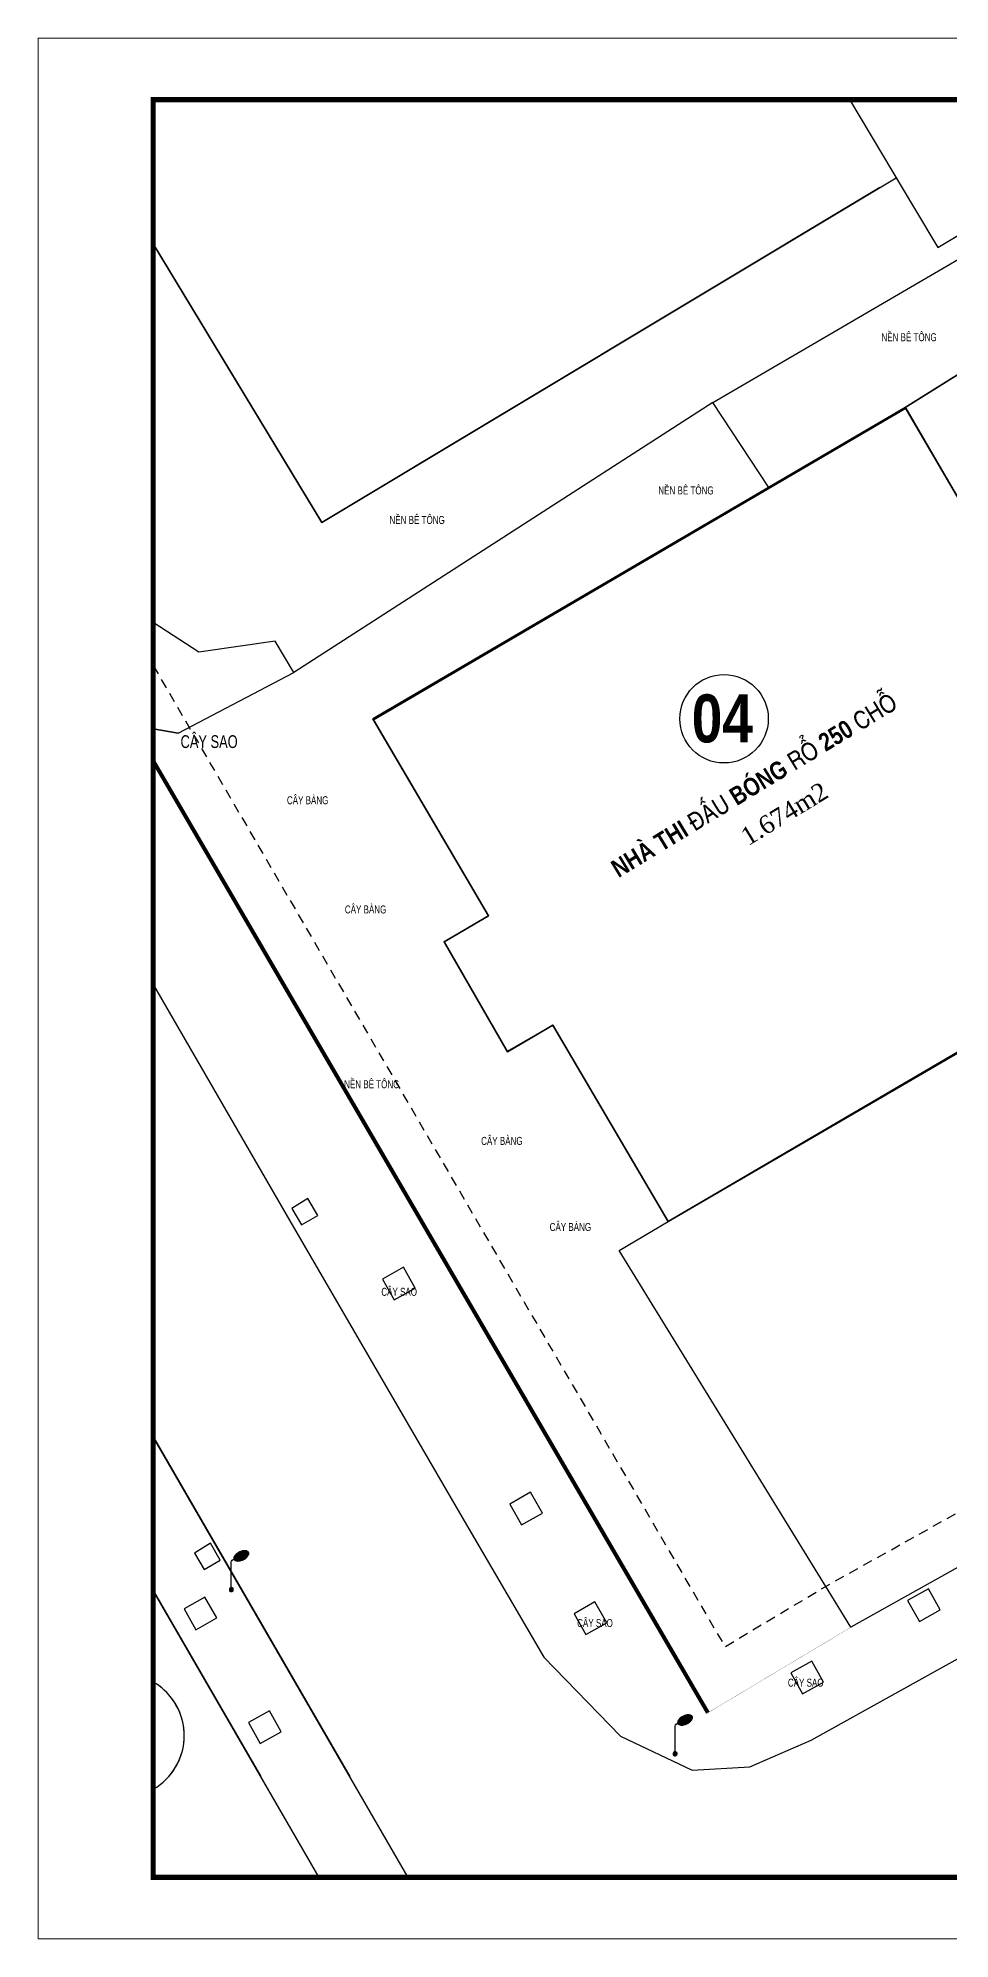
# Model space of a CAD drawing. Header units: millimetres. Extents: x -341 to 79, y 65 to 137.
# Drawn here: x -299.22 to -284.97, y 64.62 to 94.32 of the extents above; entities that cross this region are included whole.
import ezdxf

# ---------------------------------------------------------------- set-up
doc = ezdxf.new("R2010")
doc.units = ezdxf.units.MM
doc.header["$LTSCALE"] = 0.3
doc.header["$MEASUREMENT"] = 0
doc.linetypes.add('DASHDOTX2', pattern=[2, 1, -0.5, 0, -0.5])
doc.linetypes.add('DASHED2', pattern=[0.375, 0.25, -0.125])
doc.layers.get('DEFPOINTS').update_dxf_attribs({"linetype": 'CONTINUOUS', "lineweight": 13})
for name, color, linetype in [('HATCH1', 8, 'CONTINUOUS'), ('Ky hieu', 7, 'CONTINUOUS'), ('LAYER 1', 1, 'CONTINUOUS'), ('LAYER7', 7, 'CONTINUOUS'), ('THAY', 4, 'CONTINUOUS')]:
    doc.layers.add(name, color=color, linetype=linetype)
doc.styles.add('DIM', font='VAVON.TTF')
doc.linetypes.add('FENCELINE2', pattern='A,0.25,-0.1,[132,ltypeshp.shx,S=0.1,R=0,X=-0.1,Y=0],-0.1,1', length=1.45)

# ---------------------------------------------------------------- blocks, each defined once
blk = doc.blocks.new('Cot den')
at = {"layer": 'Ky hieu', "color": 5, "linetype": 'Continuous'}
for p, q in [((474186.05, 1112245.17), (474186.13, 1112245.23)), ((474186.13, 1112245.23), (474186.19, 1112245.25)), ((474185.96, 1112245.03), (474185.99, 1112245.09)), ((474185.96, 1112242.67), (474185.96, 1112245.03)), ((474185.99, 1112245.09), (474186.05, 1112245.17))]:
    blk.add_line(p, q, dxfattribs=at)
mesh = blk.add_polyface(dxfattribs=at)
corners = [(474186.29, 1112245.16), (474186.24, 1112245.2), (474186.32, 1112245.15), (474186.22, 1112245.22), (474186.39, 1112245.12), (474186.2, 1112245.25), (474186.43, 1112245.12), (474186.19, 1112245.29), (474186.49, 1112245.1), (474186.18, 1112245.32), (474186.53, 1112245.11), (474186.19, 1112245.36), (474186.6, 1112245.11), (474186.19, 1112245.39), (474186.63, 1112245.11), (474186.2, 1112245.43), (474186.71, 1112245.12), (474186.22, 1112245.48), (474186.77, 1112245.14), (474186.25, 1112245.53), (474186.84, 1112245.16), (474186.27, 1112245.57), (474186.9, 1112245.18), (474186.31, 1112245.62), (474186.97, 1112245.21), (474186.34, 1112245.65), (474187.02, 1112245.24), (474186.4, 1112245.7), (474187.09, 1112245.27), (474186.43, 1112245.73), (474187.12, 1112245.3), (474186.5, 1112245.78), (474187.2, 1112245.35), (474186.54, 1112245.8), (474187.23, 1112245.38), (474186.61, 1112245.84), (474187.28, 1112245.42), (474186.66, 1112245.87), (474187.31, 1112245.46), (474186.73, 1112245.9), (474187.35, 1112245.51), (474186.79, 1112245.92), (474187.38, 1112245.55), (474186.85, 1112245.94), (474187.4, 1112245.6), (474186.92, 1112245.96), (474187.42, 1112245.64), (474186.99, 1112245.97), (474187.44, 1112245.69), (474187.03, 1112245.97), (474187.44, 1112245.72), (474187.1, 1112245.97), (474187.44, 1112245.76), (474187.13, 1112245.97), (474187.43, 1112245.79), (474187.42, 1112245.82), (474187.2, 1112245.96), (474187.42, 1112245.82), (474187.4, 1112245.85), (474187.24, 1112245.96), (474187.38, 1112245.88), (474187.3, 1112245.93), (474187.33, 1112245.92)]
mesh.append_faces([[corners[k] for k in face] for face in [(0, 0, 2, 1), (1, 2, 4, 3), (3, 4, 6, 5), (5, 6, 8, 7), (7, 8, 10, 9), (9, 10, 12, 11), (11, 12, 14, 13), (13, 14, 16, 15), (15, 16, 18, 17), (17, 18, 20, 19), (19, 20, 22, 21), (21, 22, 24, 23), (23, 24, 26, 25), (25, 26, 28, 27), (27, 28, 30, 29), (29, 30, 32, 31), (31, 32, 34, 33), (33, 34, 36, 35), (35, 36, 38, 37), (37, 38, 40, 39), (39, 40, 42, 41), (41, 42, 44, 43), (43, 44, 46, 45), (45, 46, 48, 47), (47, 48, 50, 49), (49, 50, 52, 51), (51, 52, 54, 53), (53, 54, 57, 56), (56, 55, 58, 59), (59, 58, 60, 61), (61, 60, 62, 62)]], dxfattribs={"vtx0": -1, "vtx2": -1, "color": 5})
mesh = blk.add_polyface(dxfattribs=at)
corners = [(474185.87, 1112242.53), (474185.86, 1112242.54), (474185.9, 1112242.51), (474185.85, 1112242.55), (474185.91, 1112242.51), (474185.83, 1112242.57), (474185.93, 1112242.5), (474185.82, 1112242.58), (474185.94, 1112242.5), (474185.82, 1112242.59), (474185.96, 1112242.5), (474185.81, 1112242.61), (474185.98, 1112242.5), (474185.8, 1112242.62), (474186, 1112242.5), (474185.8, 1112242.64), (474186.01, 1112242.51), (474185.8, 1112242.66), (474186.03, 1112242.51), (474185.8, 1112242.67), (474186.04, 1112242.52), (474185.8, 1112242.67), (474186.06, 1112242.53), (474185.8, 1112242.69), (474186.06, 1112242.54), (474185.8, 1112242.7), (474186.08, 1112242.55), (474185.81, 1112242.72), (474186.09, 1112242.56), (474185.81, 1112242.73), (474186.11, 1112242.58), (474185.82, 1112242.75), (474186.11, 1112242.58), (474185.82, 1112242.76), (474186.12, 1112242.61), (474185.84, 1112242.78), (474186.12, 1112242.62), (474185.85, 1112242.79), (474186.13, 1112242.64), (474185.86, 1112242.8), (474186.13, 1112242.65), (474185.87, 1112242.81), (474186.13, 1112242.67), (474185.89, 1112242.82), (474186.13, 1112242.68), (474185.9, 1112242.83), (474186.13, 1112242.7), (474185.92, 1112242.83), (474186.13, 1112242.72), (474185.93, 1112242.84), (474186.12, 1112242.73), (474185.95, 1112242.84), (474186.11, 1112242.75), (474185.96, 1112242.84), (474186.11, 1112242.76), (474185.99, 1112242.84), (474186.1, 1112242.77), (474186, 1112242.84), (474186.08, 1112242.79), (474186.02, 1112242.83), (474186.07, 1112242.8), (474186.03, 1112242.83), (474186.06, 1112242.81)]
mesh.append_faces([[corners[k] for k in face] for face in [(0, 0, 2, 1), (1, 2, 4, 3), (3, 4, 6, 5), (5, 6, 8, 7), (7, 8, 10, 9), (9, 10, 12, 11), (11, 12, 14, 13), (13, 14, 16, 15), (15, 16, 18, 17), (17, 18, 20, 19), (21, 20, 22, 23), (23, 22, 24, 25), (25, 24, 26, 27), (27, 26, 28, 29), (29, 28, 30, 31), (31, 30, 32, 33), (33, 32, 34, 35), (35, 34, 36, 37), (37, 36, 38, 39), (39, 38, 40, 41), (41, 40, 42, 43), (43, 42, 44, 45), (45, 44, 46, 47), (47, 46, 48, 49), (49, 48, 50, 51), (51, 50, 52, 53), (53, 52, 54, 55), (55, 54, 56, 57), (57, 56, 58, 59), (59, 58, 60, 61), (61, 60, 62, 62)]], dxfattribs={"vtx0": -1, "vtx2": -1, "color": 5})

msp = doc.modelspace()

# ---------------------------------------------------------------- linework, layer by layer
at = {"layer": 'DEFPOINTS', "linetype": 'Continuous', "ltscale": 0.08}
msp.add_lwpolyline([(-299.2157, 64.6235), (-257.2157, 64.6235), (-257.2157, 94.3235), (-299.2157, 94.3235)], close=True, dxfattribs=at)
at = {"layer": 'HATCH1', "linetype": 'FENCELINE2', "ltscale": 2}
for points in [[(-288.6719, 88.627), (-280.5584, 93.3609)], [(-287.7979, 87.3033), (-288.6719, 88.627)], [(-297.4157, 70.0683), (-295.7362, 67.1617)]]:
    msp.add_lwpolyline(points, dxfattribs=at)
at = {"layer": 'HATCH1', "ltscale": 5}
for points in [[(-286.5398, 93.3609), (-285.522, 91.659), (-285.1565, 91.0499), (-285.1574, 91.0493), (-281.3053, 93.3609)], [(-297.4157, 91.1068), (-294.7832, 86.7527), (-285.8086, 92.1383)], [(-281.07, 80.6938), (-285.6679, 88.5516)], [(-297.4157, 83.5285), (-297.0268, 83.4627), (-295.2167, 84.4129), (-295.5131, 84.9018), (-296.7049, 84.728), (-297.4157, 85.1942)], [(-297.4157, 83.0337), (-288.9015, 68.4146)], [(-297.4157, 79.5373), (-295.2833, 75.8457), (-292.6676, 71.3429), (-291.3157, 69.0259), (-290.1162, 67.7947), (-288.9965, 67.2625), (-288.0978, 67.3111), (-287.1382, 67.7298), (-283.999, 69.4762), (-270.1982, 77.19), (-265.6375, 79.7504), (-263.0153, 81.2068)], [(-294.3413, 67.1617), (-297.4157, 72.4806)], [(-297.4157, 72.4569), (-293.44, 65.586)], [(-294.8257, 65.586), (-297.4157, 70.0683)]]:
    msp.add_lwpolyline(points, dxfattribs=at)
at = {"layer": 'HATCH1', "linetype": 'Continuous', "ltscale": 0.7}
for points in [[(-285.8086, 92.1383), (-285.1574, 91.0493), (-283.7204, 91.9117)], [(-286.0625, 91.9892), (-294.7832, 86.7527), (-297.4157, 91.1068)], [(-281.0621, 80.6803), (-279.4525, 81.6404), (-284.1424, 89.5036), (-285.6679, 88.5516), (-281.0621, 80.6803)], [(-281.0621, 80.6803), (-285.6679, 88.5516), (-293.9844, 83.6853), (-292.1774, 80.6088), (-292.8729, 80.2002), (-291.8818, 78.4844), (-291.1739, 78.9002), (-289.3733, 75.8345), (-281.0621, 80.6803)]]:
    msp.add_lwpolyline(points, dxfattribs=at)
at = {"layer": 'HATCH1', "ltscale": 5}
msp.add_lwpolyline([(-293.9844, 83.6853), (-285.6679, 88.5516), (-284.1424, 89.5036), (-284.3657, 89.878), (-282.1978, 91.2169), (-277.0633, 82.6082), (-279.2311, 81.2692), (-279.4525, 81.6404), (-289.3733, 75.8345), (-291.1739, 78.9002), (-291.8848, 78.4895), (-292.8729, 80.2002), (-292.1774, 80.6088)], close=True, dxfattribs=at)
at = {"layer": 'HATCH1'}
for points in [[(-288.6719, 88.627), (-295.2167, 84.4129)], [(-297.0268, 83.4627), (-295.2167, 84.4129), (-295.5131, 84.9018), (-296.7049, 84.728), (-297.4157, 85.1942)], [(-297.0268, 83.4627), (-297.4157, 83.5285)], [(-297.4157, 79.5373), (-295.2833, 75.8457), (-292.6676, 71.3429), (-291.3157, 69.0259), (-290.1162, 67.7947), (-288.9965, 67.2625), (-288.0978, 67.3111), (-287.1382, 67.7298), (-283.999, 69.4762), (-270.1982, 77.19), (-265.6375, 79.7504), (-263.0153, 81.2068)], [(-294.3413, 67.1617), (-297.4157, 72.4806)]]:
    msp.add_lwpolyline(points, dxfattribs=at)
at = {"layer": 'HATCH1', "lineweight": 35}
msp.add_lwpolyline([(-293.9764, 83.6717), (-285.6599, 88.538), (-281.0767, 80.6632), (-289.3733, 75.8345), (-291.1739, 78.9002), (-291.8818, 78.4844), (-292.8729, 80.2002), (-292.1774, 80.6088)], close=True, dxfattribs=at)
at = {"layer": 'HATCH1', "linetype": 'FENCELINE2'}
for points in [[(-286.9084, 70.1327), (-290.1358, 75.3778), (-289.3733, 75.8345), (-280.5754, 80.9549), (-276.8916, 74.8731)], [(-276.8916, 74.8731), (-286.5153, 69.4939), (-286.912, 70.1387)]]:
    msp.add_lwpolyline(points, dxfattribs=at)
at = {"layer": 'HATCH1'}
for points in [[(-295.0979, 75.7793), (-294.846, 75.9243), (-295.0013, 76.1931), (-295.252, 76.0368)], [(-293.6504, 74.6076), (-293.3237, 74.7916), (-293.5077, 75.1184), (-293.8345, 74.9343)], [(-291.6622, 71.0916), (-291.3354, 71.2756), (-291.5195, 71.6024), (-291.8462, 71.4183)], [(-296.6196, 70.3961), (-296.3676, 70.5412), (-296.523, 70.8099), (-296.7736, 70.6537)], [(-296.6196, 70.3961), (-296.3676, 70.5412), (-296.523, 70.8099), (-296.7736, 70.6537)], [(-285.447, 69.5839), (-285.1203, 69.768), (-285.3043, 70.0947), (-285.6311, 69.9107)], [(-296.7501, 69.4548), (-296.4233, 69.6388), (-296.6074, 69.9655), (-296.9341, 69.7815)], [(-290.6571, 69.3786), (-290.3304, 69.5627), (-290.5144, 69.8894), (-290.8412, 69.7054)], [(-287.2705, 68.4528), (-286.9437, 68.6369), (-287.1278, 68.9636), (-287.4545, 68.7796)], [(-295.7444, 67.6775), (-295.4177, 67.8615), (-295.6017, 68.1882), (-295.9285, 68.0042)]]:
    msp.add_lwpolyline(points, close=True, dxfattribs=at)
at = {"layer": 'HATCH1', "ltscale": 5, "elevation": 1.2887}
msp.add_lwpolyline([(-297.4157, 66.9634, 0.5792549), (-297.4157, 68.6376, 0.474913)], format="xyb", dxfattribs=at)
at = {"layer": 'HATCH1'}
msp.add_circle((-288.4985, 83.6875), 0.6909, dxfattribs=at)
at = {"layer": 'HATCH1', "linetype": 'Continuous', "ltscale": 0.7}
msp.add_arc((-297.8958, 67.8005, 1.2887), 0.965, 318.54896, 60.16356, dxfattribs=at)
msp.add_arc((-297.8958, 67.8005, 1.2887), 0.965, 318.54896, 60.16356, dxfattribs=at)
msp.add_arc((-297.8958, 67.8005, 1.2887), 0.965, 318.54896, 60.16356, dxfattribs=at)
at = {"layer": 'LAYER 1', "linetype": 'DASHED2', "lineweight": -2, "ltscale": 2, "flags": 128}
msp.add_lwpolyline([(-297.4157, 84.5189), (-288.4843, 69.1907), (-286.8907, 70.1433), (-277.2796, 75.5154), (-276.5949, 75.9612), (-274.0103, 77.4313), (-271.617, 78.7927), (-269.4841, 80.057), (-267.7548, 81.0821), (-267.444, 81.2664), (-267.3441, 81.3259), (-266.7588, 81.6528), (-265.4573, 82.3797), (-264.0458, 83.168), (-263.0153, 83.7436)], dxfattribs=at)
at = {"layer": 'LAYER 1', "linetype": 'DASHDOTX2', "lineweight": -2, "ltscale": 0.5, "const_width": 0.003, "flags": 128}
msp.add_lwpolyline([(-288.7505, 68.1579), (-286.5153, 69.4939), (-276.8916, 74.8731), (-276.2045, 75.3203), (-273.6395, 76.7794), (-271.2404, 78.1441), (-269.1017, 79.4119), (-267.3724, 80.437), (-267.0609, 80.6216), (-266.9693, 80.6762), (-266.3931, 80.998), (-265.0916, 81.7249), (-263.6801, 82.5132), (-263.0153, 82.8845)], dxfattribs=at)
at = {"layer": 'LAYER7', "linetype": 'Continuous', "const_width": 0.08}
msp.add_lwpolyline([(-258.2157, 93.3609), (-297.4157, 93.3609), (-297.4157, 65.586), (-258.2157, 65.586)], close=True, dxfattribs=at)
at = {"layer": 'THAY', "linetype": 'DASHDOTX2', "lineweight": -2, "const_width": 0.0625, "flags": 128}
msp.add_lwpolyline([(-297.4157, 83.0291), (-288.7505, 68.1579)], dxfattribs=at)

# ---------------------------------------------------------------- block references
at = {"layer": 'HATCH1', "xscale": 0.1840123527836113, "yscale": 0.1840123529109405, "zscale": 0.1840123527934577}
for p in [(-87552.2708, -204596.3095), (-87545.3382, -204598.8733)]:
    msp.add_blockref('Cot den', p, dxfattribs=at)

# ---------------------------------------------------------------- texts
at = {"layer": 'HATCH1', "style": 'DIM', "width": 0.75}
for s, height, p in [('NEÀN BEÂ TOÂNG', 0.125001, (-286.0398, 89.5868)), ('NEÀN BEÂ TOÂNG', 0.125001, (-289.5245, 87.1926)), ('NEÀN BEÂ TOÂNG', 0.125001, (-293.7249, 86.7313)), ('CAÂY SAO', 0.2, (-296.9886, 83.2308)), ('CAÂY BAØNG', 0.125, (-295.3271, 82.3521)), ('CAÂY BAØNG', 0.125, (-294.4219, 80.6462)), ('NEÀN BEÂ TOÂNG', 0.125001, (-294.4334, 77.9151)), ('CAÂY BAØNG', 0.125, (-292.2931, 77.03)), ('CAÂY BAØNG', 0.125, (-291.2225, 75.685)), ('CAÂY SAO', 0.125, (-293.8524, 74.6724)), ('CAÂY SAO', 0.125, (-290.793, 69.4976)), ('CAÂY SAO', 0.125, (-287.5007, 68.5657))]:
    msp.add_text(s, height=height, dxfattribs=at).set_placement(p)
at = {"layer": 'HATCH1', "linetype": 'DASHDOTX2', "width": 17.304464, "attachment_point": 2, "rotation": 31.33578}
for s, insert, char_height in [('{\\fVNI-Helve-Condense|b1|i0|c0|p2;\\H0.5625x;NHAØ THI ÑAÁU BOÙNG ROÅ 250 CHOÃ}', (-288.1024, 82.7712), 0.500002), ('{\\fTimes New Roman|b0|i0|c0|p18;1.674m2}', (-287.6298, 82.3247), 0.28125)]:
    msp.add_mtext(s, dxfattribs=dict(at, insert=insert, char_height=char_height))
at = {"layer": 'HATCH1', "linetype": 'DASHDOTX2', "insert": (-288.5248, 84.0681), "char_height": 0.750004, "width": 17.304464, "attachment_point": 2}
msp.add_mtext('{\\fVNI-Helve-Condense|b1|i0|c0|p2;04}', dxfattribs=at)

doc.saveas('drawing.dxf')
